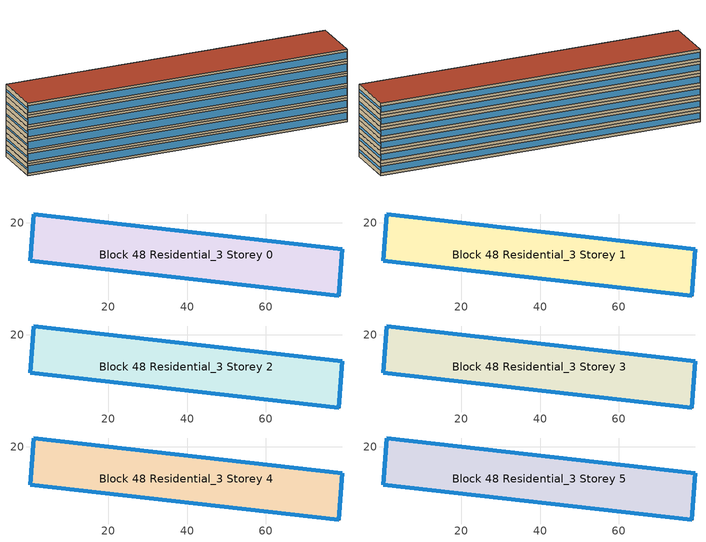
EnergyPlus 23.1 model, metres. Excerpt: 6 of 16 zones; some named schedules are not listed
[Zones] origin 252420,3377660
Block 48 Residential_3 Storey 0
 floor ground (Project Floor): 79.5,13.28 78.56,1.43 0.1,10.44 1.04,22.29 z0
 wall outside (Project Wall): 0.1,10.44 78.56,1.43 79.5,13.28 1.04,22.29 0.1,10.44 z0:3
 window (Residential_south_window_construction): 0.14,10.43 78.52,1.44 z0.6:2.4
 window (Residential_east_window_construction): 78.56,1.44 79.5,13.28 z1.2:1.8
 window (Residential_north_window_construction): 79.46,13.29 1.08,22.28 z0.75:2.25
 window (Residential_west_window_construction): 1.04,22.28 0.1,10.44 z1.27:1.73
 roof outside (Project Ceiling): 78.56,1.43 79.5,13.28 1.04,22.29 0.1,10.44 z3
Block 48 Residential_3 Storey 1
 floor outside (Project Floor): 79.5,13.28 78.56,1.43 0.1,10.44 1.04,22.29 z3
 wall outside (Project Wall): 0.1,10.44 78.56,1.43 79.5,13.28 1.04,22.29 0.1,10.44 z3:6
 window (Residential_south_window_construction): 0.14,10.43 78.52,1.44 z3.6:5.4
 window (Residential_east_window_construction): 78.56,1.44 79.5,13.28 z4.2:4.8
 window (Residential_north_window_construction): 79.46,13.29 1.08,22.28 z3.75:5.25
 window (Residential_west_window_construction): 1.04,22.28 0.1,10.44 z4.28:4.72
 roof outside (Project Ceiling): 78.56,1.43 79.5,13.28 1.04,22.29 0.1,10.44 z6
Block 48 Residential_3 Storey 2
 floor outside (Project Floor): 79.5,13.28 78.56,1.43 0.1,10.44 1.04,22.29 z6
 wall outside (Project Wall): 0.1,10.44 78.56,1.43 79.5,13.28 1.04,22.29 0.1,10.44 z6:9
 window (Residential_south_window_construction): 0.14,10.43 78.52,1.44 z6.6:8.4
 window (Residential_east_window_construction): 78.56,1.44 79.5,13.28 z7.2:7.8
 window (Residential_north_window_construction): 79.46,13.29 1.08,22.28 z6.75:8.25
 window (Residential_west_window_construction): 1.04,22.28 0.1,10.44 z7.28:7.72
 roof outside (Project Ceiling): 78.56,1.43 79.5,13.28 1.04,22.29 0.1,10.44 z9
Block 48 Residential_3 Storey 3
 floor outside (Project Floor): 79.5,13.28 78.56,1.43 0.1,10.44 1.04,22.29 z9
 wall outside (Project Wall): 0.1,10.44 78.56,1.43 79.5,13.28 1.04,22.29 0.1,10.44 z9:12
 window (Residential_south_window_construction): 0.14,10.43 78.52,1.44 z9.6:11.4
 window (Residential_east_window_construction): 78.56,1.44 79.5,13.28 z10.2:10.8
 window (Residential_north_window_construction): 79.46,13.29 1.08,22.28 z9.75:11.25
 window (Residential_west_window_construction): 1.04,22.28 0.1,10.44 z10.28:10.72
 roof outside (Project Ceiling): 78.56,1.43 79.5,13.28 1.04,22.29 0.1,10.44 z12
Block 48 Residential_3 Storey 4
 floor outside (Project Floor): 79.5,13.28 78.56,1.43 0.1,10.44 1.04,22.29 z12
 wall outside (Project Wall): 0.1,10.44 78.56,1.43 79.5,13.28 1.04,22.29 0.1,10.44 z12:15
 window (Residential_south_window_construction): 0.14,10.43 78.52,1.44 z12.6:14.4
 window (Residential_east_window_construction): 78.56,1.44 79.5,13.28 z13.2:13.8
 window (Residential_north_window_construction): 79.46,13.29 1.08,22.28 z12.75:14.25
 window (Residential_west_window_construction): 1.04,22.28 0.1,10.44 z13.28:13.72
 roof outside (Project Ceiling): 78.56,1.43 79.5,13.28 1.04,22.29 0.1,10.44 z15
Block 48 Residential_3 Storey 5
 floor outside (Project Floor): 79.5,13.28 78.56,1.43 0.1,10.44 1.04,22.29 z15
 wall outside (Project Wall): 0.1,10.44 78.56,1.43 79.5,13.28 1.04,22.29 0.1,10.44 z15:18
 window (Residential_south_window_construction): 0.14,10.43 78.52,1.44 z15.6:17.4
 window (Residential_east_window_construction): 78.56,1.44 79.5,13.28 z16.2:16.8
 window (Residential_north_window_construction): 79.46,13.29 1.08,22.28 z15.75:17.25
 window (Residential_west_window_construction): 1.04,22.28 0.1,10.44 z16.27:16.73
 roof outside (Project Ceiling): 78.56,1.43 79.5,13.28 1.04,22.29 0.1,10.44 z18
[Building]
Building_1: North Axis=0; Terrain=City; Loads Convergence Tolerance Value=0.04; Temperature Convergence Tolerance Value=0.4; Solar Distribution=FullExterior; Maximum Number of Warmup Days=25; Minimum Number of Warmup Days=6
[Site:Location]
CHN Design_Conditions: Latitude=30; Longitude=114; Time Zone=8; Elevation=12
[SIZINGPERIOD:DESIGNDAY] Day of Month=21; DryBulb Temperature Range Modifier Type=DefaultMultipliers; Humidity Condition Type=Wetbulb; Barometric Pressure=101181; Rain Indicator=No; Snow Indicator=No; Daylight Saving Time Indicator=No; Sky Clearness=0; Begin Environment Reset Mode=FullResetAtBeginEnvironment
Name | Month | Day Type | Maximum DryBulb Temperature | Daily DryBulb Temperature Range | Wetbulb or DewPoint at Maximum DryBulb | Wind Speed | Wind Direction | Solar Model Indicator | ASHRAE Clear Sky Optical Depth for Beam Irradiance taub | ASHRAE Clear Sky Optical Depth for Diffuse Irradiance taud
Ann Htg 99.6% Condns DB | 1 | WinterDesignDay | -10 | 0 | -4.8 | 1 | 340 | ASHRAEClearSky | 0 | 0
Ann Clg .4% Condns DB=>MWB | 7 | SummerDesignDay | 40 | 6.6 | 27.1 | 3.5 | 220 | ASHRAETau | 0.781 | 1.413
[MATERIAL]
DefaultMaterial: Roughness=Rough; Thickness=0.1; Conductivity=0.1; Density=1000; Specific Heat=1000; Thermal Absorptance=0.9; Solar Absorptance=0.7; Visible Absorptance=0.7
[WINDOWMATERIAL:SIMPLEGLAZINGSYSTEM] UFactor=1.5; Solar Heat Gain Coefficient=0.4; Visible Transmittance=0.6
Residential_east_window; Residential_south_window; Residential_west_window; Residential_north_window
[CONSTRUCTION]
Project Wall; Project Floor; Project Ceiling: DefaultMaterial
Residential_east_window_construction: Residential_east_window
Residential_south_window_construction: Residential_south_window
Residential_west_window_construction: Residential_west_window
Residential_north_window_construction: Residential_north_window
[SPACE] Ceiling Height=autocalculate; Volume=autocalculate; Floor Area=autocalculate; Space Type=Residential
Name | Zone
Block 48 Residential_3 Storey 0_space | Block 48 Residential_3 Storey 0
Block 48 Residential_3 Storey 1_space | Block 48 Residential_3 Storey 1
Block 48 Residential_3 Storey 2_space | Block 48 Residential_3 Storey 2
Block 48 Residential_3 Storey 3_space | Block 48 Residential_3 Storey 3
Block 48 Residential_3 Storey 4_space | Block 48 Residential_3 Storey 4
Block 48 Residential_3 Storey 5_space | Block 48 Residential_3 Storey 5
[SPACELIST]
Residential: Block 48 Residential_3 Storey 0_space, Block 48 Residential_3 Storey 1_space, Block 48 Residential_3 Storey 2_space, Block 48 Residential_3 Storey 3_space, Block 48 Residential_3 Storey 4_space, Block 48 Residential_3 Storey 5_space, Block 48 Residential_3 Storey 6_space, Block 48 Residential_3 Storey 7_space, Block 48 Residential_3 Storey 8_space, Block 48 Residential_3 Storey 9_space, Block 48 Residential_3 Storey 10_space, Block 48 Residential_3 Storey 11_space, Block 48 Residential_3 Storey 12_space, Block 48 Residential_3 Storey 13_space, Block 48 Residential_3 Storey 14_space, Block 48 Residential_3 Storey 15_space
[ZONE] Type=1; Multiplier=1; Ceiling Height=autocalculate; Volume=autocalculate; Floor Area=autocalculate; Part of Total Floor Area=Yes
Block 48 Residential_3 Storey 0; Block 48 Residential_3 Storey 1; Block 48 Residential_3 Storey 2; Block 48 Residential_3 Storey 3; Block 48 Residential_3 Storey 4; Block 48 Residential_3 Storey 5
[PEOPLE]
People_for_residential: Zone or ZoneList or Space or SpaceList=Residential; Number of People Schedule=SeasonalSchedule_Schedule_residential_people; Number of People Calculation Method=People/Area; People per Floor Area=0.04; Fraction Radiant=0.3; Sensible Heat Fraction=autocalculate; Activity Level Schedule=SeasonalSchedule_Schedule_residential_activity; Carbon Dioxide Generation Rate=3.82e-08; Enable ASHRAE 55 Comfort Warnings=No; Mean Radiant Temperature Calculation Type=ZoneAveraged; Clothing Insulation Calculation Method=ClothingInsulationSchedule; Cold Stress Temperature Threshold=15.56; Heat Stress Temperature Threshold=30
[LIGHTS]
Light_for_residential: Zone or ZoneList or Space or SpaceList=Residential; Schedule=SeasonalSchedule_residential_lighting; Design Level Calculation Method=Watts/Area; Watts per Zone Floor Area=5; Return Air Fraction=0; Fraction Radiant=0.32; Fraction Visible=0.25; Fraction Replaceable=1; EndUse Subcategory=General; Return Air Fraction Calculated from Plenum Temperature=No; Return Air Fraction Function of Plenum Temperature Coefficient 1=0; Return Air Fraction Function of Plenum Temperature Coefficient 2=0
[ELECTRICEQUIPMENT]
Equipment_for_residential: Zone or ZoneList or Space or SpaceList=Residential; Schedule=SeasonalSchedule_Schedule_residential_equipment; Design Level Calculation Method=Watts/Area; Watts per Zone Floor Area=3.8; Fraction Latent=0; Fraction Radiant=0; Fraction Lost=0; EndUse Subcategory=Electric Equipment
[DAYLIGHTING:CONTROLS] Illuminance Setpoint at Reference Point 1=300
Name | Zone or Space | Glare Calculation Daylighting Reference Point | Daylighting Reference Point 1
Dlight_Block 48 Residential_3 Storey 0 | Block 48 Residential_3 Storey 0 | Rpoint_Block 48 Residential_3 Storey 0 | Rpoint_Block 48 Residential_3 Storey 0
Dlight_Block 48 Residential_3 Storey 1 | Block 48 Residential_3 Storey 1 | Rpoint_Block 48 Residential_3 Storey 1 | Rpoint_Block 48 Residential_3 Storey 1
Dlight_Block 48 Residential_3 Storey 2 | Block 48 Residential_3 Storey 2 | Rpoint_Block 48 Residential_3 Storey 2 | Rpoint_Block 48 Residential_3 Storey 2
Dlight_Block 48 Residential_3 Storey 3 | Block 48 Residential_3 Storey 3 | Rpoint_Block 48 Residential_3 Storey 3 | Rpoint_Block 48 Residential_3 Storey 3
Dlight_Block 48 Residential_3 Storey 4 | Block 48 Residential_3 Storey 4 | Rpoint_Block 48 Residential_3 Storey 4 | Rpoint_Block 48 Residential_3 Storey 4
Dlight_Block 48 Residential_3 Storey 5 | Block 48 Residential_3 Storey 5 | Rpoint_Block 48 Residential_3 Storey 5 | Rpoint_Block 48 Residential_3 Storey 5
[HVACTEMPLATE:THERMOSTAT]
Name | Heating Setpoint Schedule | Cooling Setpoint Schedule
Thermostat_for_office | SeasonalSchedule_office_heating | SeasonalSchedule_office_cooling
Thermostat_for_commercial | SeasonalSchedule_commerical_heating | SeasonalSchedule_commerical_cooling
Thermostat_for_residential | SeasonalSchedule_residential_heating | SeasonalSchedule_residential_cooling
Thermostat_for_school | SeasonalSchedule_school_heating | SeasonalSchedule_school_cooling
Thermostat_for_hospital | SeasonalSchedule_hospital_heating | SeasonalSchedule_hospital_cooling
Thermostat_for_industrial | SeasonalSchedule_Industrial_heating | SeasonalSchedule_Industrial_cooling
Thermostat_for_transport | SeasonalSchedule_transport_heating | SeasonalSchedule_transport_cooling
Thermostat_for_administration | SeasonalSchedule_administration_heating | SeasonalSchedule_administration_cooling
[HVACTEMPLATE:ZONE:IDEALLOADSAIRSYSTEM] Template Thermostat=Thermostat_for_residential; Maximum Heating Supply Air Temperature=50; Minimum Cooling Supply Air Temperature=13; Maximum Heating Supply Air Humidity Ratio=0.0156; Minimum Cooling Supply Air Humidity Ratio=0.0077; Heating Limit=NoLimit; Cooling Limit=NoLimit; Dehumidification Control Type=ConstantSensibleHeatRatio; Cooling Sensible Heat Ratio=0.7; Dehumidification Setpoint=60; Humidification Control Type=None; Humidification Setpoint=30; Outdoor Air Method=DetailedSpecification; Outdoor Air Flow Rate per Person=0.00944; Outdoor Air Flow Rate per Zone Floor Area=0; Outdoor Air Flow Rate per Zone=0; Design Specification Outdoor Air Object=Ventilation_for_residential; Demand Controlled Ventilation Type=None; Outdoor Air Economizer Type=NoEconomizer; Heat Recovery Type=None; Sensible Heat Recovery Effectiveness=0.7; Latent Heat Recovery Effectiveness=0.65
Block 48 Residential_3 Storey 0; Block 48 Residential_3 Storey 1; Block 48 Residential_3 Storey 2; Block 48 Residential_3 Storey 3; Block 48 Residential_3 Storey 4; Block 48 Residential_3 Storey 5
[DESIGNSPECIFICATION:OUTDOORAIR]
Ventilation_for_residential: Outdoor Air Method=Flow/Person; Outdoor Air Flow per Person=0.00833333; Outdoor Air Flow per Zone Floor Area=0; Outdoor Air Flow per Zone=0; Outdoor Air Flow Air Changes per Hour=0
[SCHEDULE:WEEK:DAILY]
Schedule_office_heating_summer_weekly: Schedule_office_heating_summer_hourly, Schedule_office_heating_summer_hourly, Schedule_office_heating_summer_hourly, Schedule_office_heating_summer_hourly, Schedule_office_heating_summer_hourly, Schedule_office_heating_summer_hourly, Schedule_office_heating_summer_hourly, Schedule_office_heating_summer_hourly, Schedule_office_heating_summer_hourly, Schedule_office_heating_summer_hourly, Schedule_office_heating_summer_hourly, Schedule_office_heating_summer_hourly
Schedule_office_heating_winnter_weekly: Schedule_office_heating_winnter_holiday_hourly, Schedule_office_heating_winnter_weekday_hourly, Schedule_office_heating_winnter_weekday_hourly, Schedule_office_heating_winnter_weekday_hourly, Schedule_office_heating_winnter_weekday_hourly, Schedule_office_heating_winnter_weekday_hourly, Schedule_office_heating_winnter_holiday_hourly, Schedule_office_heating_winnter_holiday_hourly, Schedule_office_heating_winnter_weekday_hourly, Schedule_office_heating_winnter_weekday_hourly, Schedule_office_heating_winnter_holiday_hourly, Schedule_office_heating_winnter_holiday_hourly
Schedule_office_cooling_winnter_weekly: Schedule_office_cooling_winter_hourly, Schedule_office_cooling_winter_hourly, Schedule_office_cooling_winter_hourly, Schedule_office_cooling_winter_hourly, Schedule_office_cooling_winter_hourly, Schedule_office_cooling_winter_hourly, Schedule_office_cooling_winter_hourly, Schedule_office_cooling_winter_hourly, Schedule_office_cooling_winter_hourly, Schedule_office_cooling_winter_hourly, Schedule_office_cooling_winter_hourly, Schedule_office_cooling_winter_hourly
Schedule_office_cooling_summer_weekly: Schedule_office_cooling_summer_holiday_hourly, Schedule_office_cooling_summer_weekday_hourly, Schedule_office_cooling_summer_weekday_hourly, Schedule_office_cooling_summer_weekday_hourly, Schedule_office_cooling_summer_weekday_hourly, Schedule_office_cooling_summer_weekday_hourly, Schedule_office_cooling_summer_holiday_hourly, Schedule_office_cooling_summer_holiday_hourly, Schedule_office_cooling_summer_weekday_hourly, Schedule_office_cooling_summer_weekday_hourly, Schedule_office_cooling_summer_holiday_hourly, Schedule_office_cooling_summer_holiday_hourly
Schedule_commerical_heating_summer_weekly: Schedule_commerical_heating_summer_hourly, Schedule_commerical_heating_summer_hourly, Schedule_commerical_heating_summer_hourly, Schedule_commerical_heating_summer_hourly, Schedule_commerical_heating_summer_hourly, Schedule_commerical_heating_summer_hourly, Schedule_commerical_heating_summer_hourly, Schedule_commerical_heating_summer_hourly, Schedule_commerical_heating_summer_hourly, Schedule_commerical_heating_summer_hourly, Schedule_commerical_heating_summer_hourly, Schedule_commerical_heating_summer_hourly
Schedule_commerical_heating_winnter_weekly: Schedule_commerical_heating_winnter_holiday_hourly, Schedule_commerical_heating_winnter_weekday_hourly, Schedule_commerical_heating_winnter_weekday_hourly, Schedule_commerical_heating_winnter_weekday_hourly, Schedule_commerical_heating_winnter_weekday_hourly, Schedule_commerical_heating_winnter_weekday_hourly, Schedule_commerical_heating_winnter_holiday_hourly, Schedule_commerical_heating_winnter_holiday_hourly, Schedule_commerical_heating_winnter_weekday_hourly, Schedule_commerical_heating_winnter_weekday_hourly, Schedule_commerical_heating_winnter_holiday_hourly, Schedule_commerical_heating_winnter_holiday_hourly
Schedule_commerical_cooling_winnter_weekly: Schedule_commerical_cooling_winter_hourly, Schedule_commerical_cooling_winter_hourly, Schedule_commerical_cooling_winter_hourly, Schedule_commerical_cooling_winter_hourly, Schedule_commerical_cooling_winter_hourly, Schedule_commerical_cooling_winter_hourly, Schedule_commerical_cooling_winter_hourly, Schedule_commerical_cooling_winter_hourly, Schedule_commerical_cooling_winter_hourly, Schedule_commerical_cooling_winter_hourly, Schedule_commerical_cooling_winter_hourly, Schedule_commerical_cooling_winter_hourly
Schedule_commerical_cooling_summer_weekly: Schedule_commerical_cooling_summer_holiday_hourly, Schedule_commerical_cooling_summer_weekday_hourly, Schedule_commerical_cooling_summer_weekday_hourly, Schedule_commerical_cooling_summer_weekday_hourly, Schedule_commerical_cooling_summer_weekday_hourly, Schedule_commerical_cooling_summer_weekday_hourly, Schedule_commerical_cooling_summer_holiday_hourly, Schedule_commerical_cooling_summer_holiday_hourly, Schedule_commerical_cooling_summer_weekday_hourly, Schedule_commerical_cooling_summer_weekday_hourly, Schedule_commerical_cooling_summer_holiday_hourly, Schedule_commerical_cooling_summer_holiday_hourly
Schedule_residential_heating_summer_weekly: Schedule_residential_heating_summer_hourly, Schedule_residential_heating_summer_hourly, Schedule_residential_heating_summer_hourly, Schedule_residential_heating_summer_hourly, Schedule_residential_heating_summer_hourly, Schedule_residential_heating_summer_hourly, Schedule_residential_heating_summer_hourly, Schedule_residential_heating_summer_hourly, Schedule_residential_heating_summer_hourly, Schedule_residential_heating_summer_hourly, Schedule_residential_heating_summer_hourly, Schedule_residential_heating_summer_hourly
Schedule_residential_heating_winnter_weekly: Schedule_residential_heating_winnter_holiday_hourly, Schedule_residential_heating_winnter_weekday_hourly, Schedule_residential_heating_winnter_weekday_hourly, Schedule_residential_heating_winnter_weekday_hourly, Schedule_residential_heating_winnter_weekday_hourly, Schedule_residential_heating_winnter_weekday_hourly, Schedule_residential_heating_winnter_holiday_hourly, Schedule_residential_heating_winnter_holiday_hourly, Schedule_residential_heating_winnter_weekday_hourly, Schedule_residential_heating_winnter_weekday_hourly, Schedule_residential_heating_winnter_holiday_hourly, Schedule_residential_heating_winnter_holiday_hourly
Schedule_residential_cooling_winnter_weekly: Schedule_residential_cooling_winter_hourly, Schedule_residential_cooling_winter_hourly, Schedule_residential_cooling_winter_hourly, Schedule_residential_cooling_winter_hourly, Schedule_residential_cooling_winter_hourly, Schedule_residential_cooling_winter_hourly, Schedule_residential_cooling_winter_hourly, Schedule_residential_cooling_winter_hourly, Schedule_residential_cooling_winter_hourly, Schedule_residential_cooling_winter_hourly, Schedule_residential_cooling_winter_hourly, Schedule_residential_cooling_winter_hourly
Schedule_residential_cooling_summer_weekly: Schedule_residential_cooling_summer_holiday_hourly, Schedule_residential_cooling_summer_weekday_hourly, Schedule_residential_cooling_summer_weekday_hourly, Schedule_residential_cooling_summer_weekday_hourly, Schedule_residential_cooling_summer_weekday_hourly, Schedule_residential_cooling_summer_weekday_hourly, Schedule_residential_cooling_summer_holiday_hourly, Schedule_residential_cooling_summer_holiday_hourly, Schedule_residential_cooling_summer_weekday_hourly, Schedule_residential_cooling_summer_weekday_hourly, Schedule_residential_cooling_summer_holiday_hourly, Schedule_residential_cooling_summer_holiday_hourly
Schedule_residential_lighting_weekly: Schedule_residential_lighting_holiday_hourly, Schedule_residential_lighting_weekday_hourly, Schedule_residential_lighting_weekday_hourly, Schedule_residential_lighting_weekday_hourly, Schedule_residential_lighting_weekday_hourly, Schedule_residential_lighting_weekday_hourly, Schedule_residential_lighting_holiday_hourly, Schedule_residential_lighting_holiday_hourly, Schedule_residential_lighting_weekday_hourly, Schedule_residential_lighting_weekday_hourly, Schedule_residential_lighting_holiday_hourly, Schedule_residential_lighting_holiday_hourly
Schedule_residential_equipment_weekly: Schedule_residential_equipment_holiday_hourly, Schedule_residential_equipment_weekday_hourly, Schedule_residential_equipment_weekday_hourly, Schedule_residential_equipment_weekday_hourly, Schedule_residential_equipment_weekday_hourly, Schedule_residential_equipment_weekday_hourly, Schedule_residential_equipment_holiday_hourly, Schedule_residential_equipment_holiday_hourly, Schedule_residential_equipment_weekday_hourly, Schedule_residential_equipment_weekday_hourly, Schedule_residential_equipment_holiday_hourly, Schedule_residential_equipment_holiday_hourly
Schedule_residential_people_weekly: Schedule_residential_people_holiday_hourly, Schedule_residential_people_weekday_hourly, Schedule_residential_people_weekday_hourly, Schedule_residential_people_weekday_hourly, Schedule_residential_people_weekday_hourly, Schedule_residential_people_weekday_hourly, Schedule_residential_people_holiday_hourly, Schedule_residential_people_holiday_hourly, Schedule_residential_people_weekday_hourly, Schedule_residential_people_weekday_hourly, Schedule_residential_people_holiday_hourly, Schedule_residential_people_holiday_hourly
Schedule_residential_activity_weekly: Schedule_residential_activity_holiday_hourly, Schedule_residential_activity_weekday_hourly, Schedule_residential_activity_weekday_hourly, Schedule_residential_activity_weekday_hourly, Schedule_residential_activity_weekday_hourly, Schedule_residential_activity_weekday_hourly, Schedule_residential_activity_holiday_hourly, Schedule_residential_activity_holiday_hourly, Schedule_residential_activity_weekday_hourly, Schedule_residential_activity_weekday_hourly, Schedule_residential_activity_holiday_hourly, Schedule_residential_activity_holiday_hourly
Schedule_school_heating_summer_weekly: Schedule_school_heating_summer_hourly, Schedule_school_heating_summer_hourly, Schedule_school_heating_summer_hourly, Schedule_school_heating_summer_hourly, Schedule_school_heating_summer_hourly, Schedule_school_heating_summer_hourly, Schedule_school_heating_summer_hourly, Schedule_school_heating_summer_hourly, Schedule_school_heating_summer_hourly, Schedule_school_heating_summer_hourly, Schedule_school_heating_summer_hourly, Schedule_school_heating_summer_hourly
Schedule_school_heating_winnter_weekly: Schedule_school_heating_winnter_holiday_hourly, Schedule_school_heating_winnter_weekday_hourly, Schedule_school_heating_winnter_weekday_hourly, Schedule_school_heating_winnter_weekday_hourly, Schedule_school_heating_winnter_weekday_hourly, Schedule_school_heating_winnter_weekday_hourly, Schedule_school_heating_winnter_holiday_hourly, Schedule_school_heating_winnter_holiday_hourly, Schedule_school_heating_winnter_weekday_hourly, Schedule_school_heating_winnter_weekday_hourly, Schedule_school_heating_winnter_holiday_hourly, Schedule_school_heating_winnter_holiday_hourly
Schedule_school_cooling_winnter_weekly: Schedule_school_cooling_winter_hourly, Schedule_school_cooling_winter_hourly, Schedule_school_cooling_winter_hourly, Schedule_school_cooling_winter_hourly, Schedule_school_cooling_winter_hourly, Schedule_school_cooling_winter_hourly, Schedule_school_cooling_winter_hourly, Schedule_school_cooling_winter_hourly, Schedule_school_cooling_winter_hourly, Schedule_school_cooling_winter_hourly, Schedule_school_cooling_winter_hourly, Schedule_school_cooling_winter_hourly
[SCHEDULE:YEAR]
SeasonalSchedule_office_heating: Schedule_office_heating_winnter_weekly, 1, 1, 3, 31, Schedule_office_heating_summer_weekly, 4, 1, 11, 30, Schedule_office_heating_winnter_weekly, 12, 1, 12, 31
SeasonalSchedule_office_cooling: Schedule_office_cooling_winnter_weekly, 1, 1, 5, 31, Schedule_office_cooling_summer_weekly, 6, 1, 9, 30, Schedule_office_cooling_winnter_weekly, 10, 1, 12, 31
SeasonalSchedule_commerical_heating: Schedule_commerical_heating_winnter_weekly, 1, 1, 3, 31, Schedule_commerical_heating_summer_weekly, 4, 1, 11, 30, Schedule_commerical_heating_winnter_weekly, 12, 1, 12, 31
SeasonalSchedule_commerical_cooling: Schedule_commerical_cooling_winnter_weekly, 1, 1, 5, 31, Schedule_commerical_cooling_summer_weekly, 6, 1, 9, 30, Schedule_commerical_cooling_winnter_weekly, 10, 1, 12, 31
SeasonalSchedule_residential_heating: Schedule_residential_heating_winnter_weekly, 1, 1, 3, 31, Schedule_residential_heating_summer_weekly, 4, 1, 11, 30, Schedule_residential_heating_winnter_weekly, 12, 1, 12, 31
SeasonalSchedule_residential_cooling: Schedule_residential_cooling_winnter_weekly, 1, 1, 5, 31, Schedule_residential_cooling_summer_weekly, 6, 1, 9, 30, Schedule_residential_cooling_winnter_weekly, 10, 1, 12, 31
SeasonalSchedule_residential_lighting: Schedule_residential_lighting_weekly, 1, 1, 12, 31
SeasonalSchedule_Schedule_residential_equipment: Schedule_residential_equipment_weekly, 1, 1, 12, 31
SeasonalSchedule_Schedule_residential_people: Schedule_residential_people_weekly, 1, 1, 12, 31
SeasonalSchedule_Schedule_residential_activity: Schedule_residential_activity_weekly, 1, 1, 12, 31
SeasonalSchedule_school_heating: Schedule_school_heating_winnter_weekly, 1, 1, 3, 31, Schedule_school_heating_summer_weekly, 4, 1, 11, 30, Schedule_school_heating_winnter_weekly, 12, 1, 12, 31
SeasonalSchedule_school_cooling: Schedule_school_cooling_winnter_weekly, 1, 1, 5, 31, Schedule_school_cooling_summer_weekly, 6, 1, 9, 30, Schedule_school_cooling_winnter_weekly, 10, 1, 12, 31
SeasonalSchedule_hospital_heating: Schedule_hospital_heating_winnter_weekly, 1, 1, 3, 31, Schedule_hospital_heating_summer_weekly, 4, 1, 11, 30, Schedule_hospital_heating_winnter_weekly, 12, 1, 12, 31
SeasonalSchedule_hospital_cooling: Schedule_hospital_cooling_winnter_weekly, 1, 1, 5, 31, Schedule_hospital_cooling_summer_weekly, 6, 1, 9, 30, Schedule_hospital_cooling_winnter_weekly, 10, 1, 12, 31
SeasonalSchedule_Industrial_heating: Schedule_Industrial_heating_winnter_weekly, 1, 1, 3, 31, Schedule_Industrial_heating_summer_weekly, 4, 1, 11, 30, Schedule_Industrial_heating_winnter_weekly, 12, 1, 12, 31
SeasonalSchedule_Industrial_cooling: Schedule_Industrial_cooling_winnter_weekly, 1, 1, 5, 31, Schedule_Industrial_cooling_summer_weekly, 6, 1, 9, 30, Schedule_Industrial_cooling_winnter_weekly, 10, 1, 12, 31
SeasonalSchedule_transport_heating: Schedule_transport_heating_winnter_weekly, 1, 1, 3, 31, Schedule_transport_heating_summer_weekly, 4, 1, 11, 30, Schedule_transport_heating_winnter_weekly, 12, 1, 12, 31
SeasonalSchedule_transport_cooling: Schedule_transport_cooling_winnter_weekly, 1, 1, 5, 31, Schedule_transport_cooling_summer_weekly, 6, 1, 9, 30, Schedule_transport_cooling_winnter_weekly, 10, 1, 12, 31
SeasonalSchedule_administration_heating: Schedule_administration_heating_winnter_weekly, 1, 1, 3, 31, Schedule_administration_heating_summer_weekly, 4, 1, 11, 30, Schedule_administration_heating_winnter_weekly, 12, 1, 12, 31
SeasonalSchedule_administration_cooling: Schedule_administration_cooling_winnter_weekly, 1, 1, 5, 31, Schedule_administration_cooling_summer_weekly, 6, 1, 9, 30, Schedule_administration_cooling_winnter_weekly, 10, 1, 12, 31
